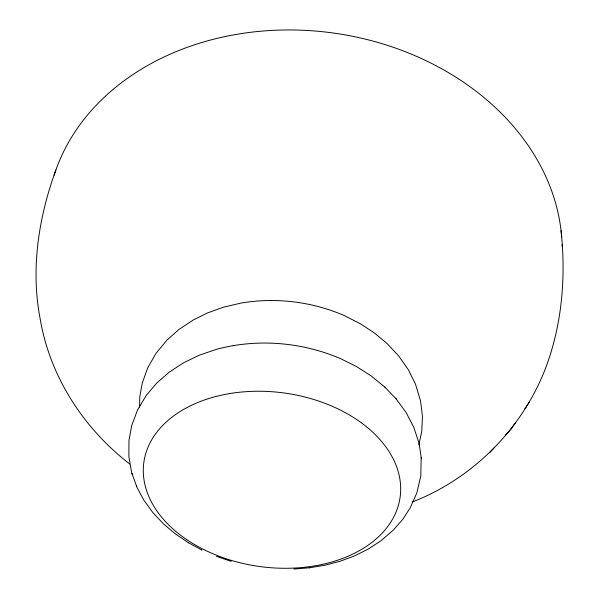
<?xml version="1.0" encoding="UTF-8"?>
<svg xmlns="http://www.w3.org/2000/svg" width="599" height="599" viewBox="0 0 599 599"><rect width="100%" height="100%" fill="white"/><g stroke="black" fill="none" stroke-linecap="round" stroke-linejoin="round"><path stroke-width="0.9" d="M139.589 407.058L139.769 396.748L142.263 383.098L147.751 367.771L156.01 353.35L166.822 340.254L179.094 329.36L193.148 320.053L207.299 313.007L223.412 307.212L240.895 303.094C275.675 297.119 312.042 301.589 344.403 315.636L360.471 323.827L374.338 332.917L387.141 343.594L398.739 356.031L408.248 369.598L415.444 383.996L420.558 400.993L422.46 416.178L421.801 431.168L418.903 444.638M55.909 169.951C38.576 217.325 30.482 269.31 40.245 319.252C49.964 376.778 83.793 428.652 129.766 464M412.157 502.044C471.705 479.05 520.351 430.718 544.236 371.582C561.922 326.994 566.145 278.138 561.068 230.69M515.642 422.407L511.029 429.191L505.616 435.114M524.559 409.237L529.464 402.026M489.578 452.792L494.594 447.311M325.362 565.119L339.962 561.285L354.383 555.954L367.891 549.268L381.009 540.755L393.416 530.01L402.798 519.326L410.322 507.615L416.814 492.955L420.79 476.145L421.202 457.546M421.359 458.684L419.098 443.387L413.782 427.259L406.227 412.748L396.306 399.084L384.895 387.126L371.028 375.835L356.218 366.401L340.135 358.442C301.327 341.977 257.053 338.33 216.284 349.389L199.093 355.282L183.796 362.657L169.3 372.099L156.646 383.143L146.149 395.55L137.508 410.068L131.698 425.552L128.965 440.422L128.86 456.55L131.623 472.409L137.059 487.601L143.827 500.15L152.947 512.707L163.744 524.147L175.365 533.911L188.7 542.874M309.309 567.807L324.86 565.239M233.191 345.563L233.677 345.511M293.817 569.05L309.705 567.777M216.456 556.359L231.251 561.338M188.168 542.582L201.945 550.092L201.519 549.852M384.895 387.126L385.479 387.748M395.662 398.402L396.306 399.084M131.93 473.465L132.304 474.498M136.287 485.662L136.639 486.65M419.33 444.495L419.487 445.619M54.135 175.23A258.753 206.872 7.6 0 1 328.035 32.331A258.753 206.872 7.6 0 1 561.697 237.204M562.102 244.632A258.753 206.872 7.6 0 1 562.154 246.481M186.319 539.34A129.317 87.626 7.6 0 0 397.998 506.672A129.317 87.626 7.6 0 0 231.618 393.273A129.317 87.626 7.6 0 0 186.319 539.34"/></g></svg>
